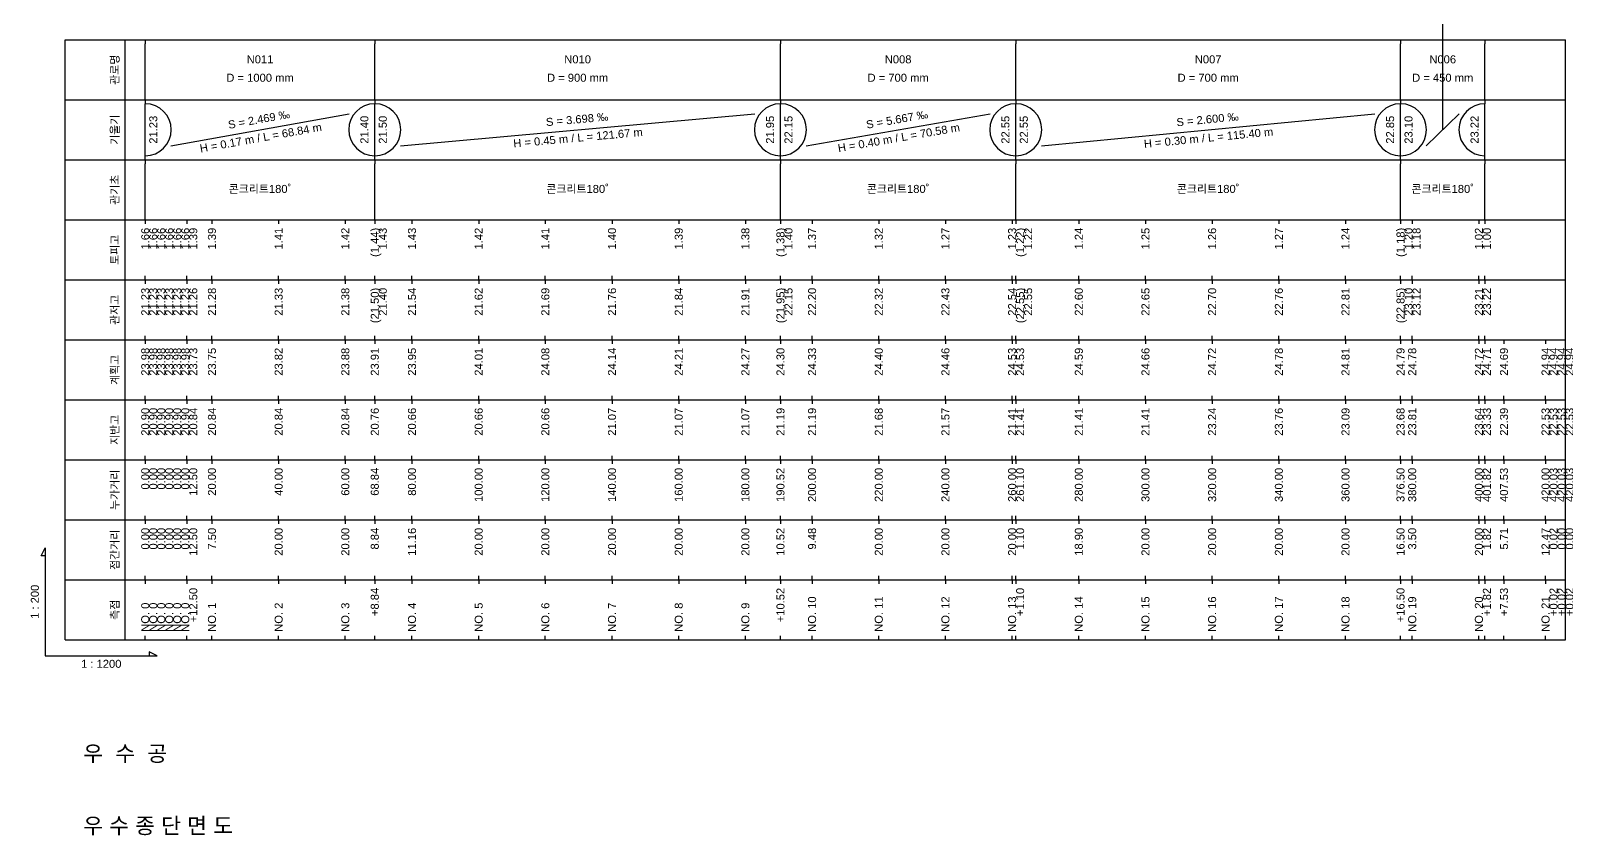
# Model space of a CAD drawing. Header units: millimetres. Extents: x 2114 to 3655, y 1444 to 2745.
# Drawn here: x 3079.4 to 3463.3, y 1447.4 to 1648.5 of the extents above; entities that cross this region are included whole.
import ezdxf
from ezdxf.enums import TextEntityAlignment as Align

# ---------------------------------------------------------------- set-up
doc = ezdxf.new("R2010")
doc.units = ezdxf.units.MM
for name, color, linetype in [('KZ_종단_테이블문자', 7, 'Continuous'), ('KZ_종단_테이블선', 7, 'Continuous'), ('박스', 7, 'Continuous'), ('종단 관기초정보', 10, 'Continuous')]:
    doc.layers.add(name, color=color, linetype=linetype)
doc.styles.get("Standard").update_dxf_attribs({"font": 'arial.ttf'})

msp = doc.modelspace()

# ---------------------------------------------------------------- linework, layer by layer
at = {"color": 7}
msp.add_line((3432.37, 1623.72), (3432.37, 1663.72), dxfattribs=at)
at = {"layer": 'KZ_종단_테이블문자'}
for p, q in [((3108.07, 1646.22), (3108.07, 1645.22)), ((3108.07, 1632.22), (3108.07, 1645.22)), ((3165.44, 1646.22), (3165.44, 1645.22)), ((3165.44, 1646.22), (3165.44, 1645.22)), ((3165.44, 1632.22), (3165.44, 1645.22)), ((3165.44, 1632.22), (3165.44, 1645.22)), ((3266.84, 1646.22), (3266.84, 1645.22)), ((3266.84, 1646.22), (3266.84, 1645.22)), ((3266.84, 1632.22), (3266.84, 1645.22)), ((3266.84, 1632.22), (3266.84, 1645.22)), ((3325.66, 1646.22), (3325.66, 1645.22)), ((3325.66, 1646.22), (3325.66, 1645.22)), ((3325.66, 1632.22), (3325.66, 1645.22)), ((3325.66, 1632.22), (3325.66, 1645.22)), ((3421.82, 1646.22), (3421.82, 1645.22)), ((3421.82, 1646.22), (3421.82, 1645.22)), ((3421.82, 1632.22), (3421.82, 1645.22)), ((3421.82, 1632.22), (3421.82, 1645.22)), ((3442.92, 1646.22), (3442.92, 1645.22)), ((3442.92, 1632.22), (3442.92, 1645.22)), ((3108.07, 1631.22), (3108.07, 1632.22)), ((3108.07, 1631.22), (3108.07, 1630.22)), ((3165.44, 1631.22), (3165.44, 1632.22)), ((3165.44, 1631.22), (3165.44, 1632.22)), ((3165.44, 1631.22), (3165.44, 1630.22)), ((3165.44, 1631.22), (3165.44, 1630.22)), ((3266.84, 1631.22), (3266.84, 1632.22)), ((3266.84, 1631.22), (3266.84, 1632.22)), ((3266.84, 1631.22), (3266.84, 1630.22)), ((3266.84, 1631.22), (3266.84, 1630.22)), ((3325.66, 1631.22), (3325.66, 1632.22)), ((3325.66, 1631.22), (3325.66, 1632.22)), ((3325.66, 1631.22), (3325.66, 1630.22)), ((3325.66, 1631.22), (3325.66, 1630.22)), ((3421.82, 1631.22), (3421.82, 1632.22)), ((3421.82, 1631.22), (3421.82, 1632.22)), ((3421.82, 1631.22), (3421.82, 1630.22)), ((3421.82, 1631.22), (3421.82, 1630.22)), ((3442.92, 1631.22), (3442.92, 1632.22)), ((3442.92, 1631.22), (3442.92, 1630.22)), ((3108.07, 1617.22), (3108.07, 1630.22)), ((3114.49, 1619.72), (3159.02, 1627.72)), ((3165.44, 1617.22), (3165.44, 1630.22)), ((3165.44, 1617.22), (3165.44, 1630.22)), ((3171.86, 1619.72), (3260.42, 1627.72)), ((3266.84, 1617.22), (3266.84, 1630.22)), ((3266.84, 1617.22), (3266.84, 1630.22)), ((3273.26, 1619.72), (3319.24, 1627.72)), ((3325.66, 1617.22), (3325.66, 1630.22)), ((3325.66, 1617.22), (3325.66, 1630.22)), ((3332.07, 1619.72), (3415.41, 1627.72)), ((3421.82, 1617.22), (3421.82, 1630.22)), ((3421.82, 1617.22), (3421.82, 1630.22)), ((3428.24, 1619.72), (3436.51, 1627.72)), ((3442.92, 1617.22), (3442.92, 1630.22)), ((3108.07, 1616.22), (3108.07, 1617.22)), ((3108.07, 1616.22), (3108.07, 1615.22)), ((3165.44, 1616.22), (3165.44, 1617.22)), ((3165.44, 1616.22), (3165.44, 1617.22)), ((3165.44, 1616.22), (3165.44, 1615.22)), ((3165.44, 1616.22), (3165.44, 1615.22)), ((3266.84, 1616.22), (3266.84, 1617.22)), ((3266.84, 1616.22), (3266.84, 1617.22)), ((3266.84, 1616.22), (3266.84, 1615.22)), ((3266.84, 1616.22), (3266.84, 1615.22)), ((3325.66, 1616.22), (3325.66, 1617.22)), ((3325.66, 1616.22), (3325.66, 1617.22)), ((3325.66, 1616.22), (3325.66, 1615.22)), ((3325.66, 1616.22), (3325.66, 1615.22)), ((3421.82, 1616.22), (3421.82, 1617.22)), ((3421.82, 1616.22), (3421.82, 1617.22)), ((3421.82, 1616.22), (3421.82, 1615.22)), ((3421.82, 1616.22), (3421.82, 1615.22)), ((3442.92, 1616.22), (3442.92, 1617.22)), ((3442.92, 1616.22), (3442.92, 1615.22)), ((3108.07, 1602.22), (3108.07, 1615.22)), ((3165.44, 1602.22), (3165.44, 1615.22)), ((3165.44, 1602.22), (3165.44, 1615.22)), ((3266.84, 1602.22), (3266.84, 1615.22)), ((3266.84, 1602.22), (3266.84, 1615.22)), ((3325.66, 1602.22), (3325.66, 1615.22)), ((3325.66, 1602.22), (3325.66, 1615.22)), ((3421.82, 1602.22), (3421.82, 1615.22)), ((3421.82, 1602.22), (3421.82, 1615.22)), ((3442.92, 1602.22), (3442.92, 1615.22)), ((3108.07, 1601.22), (3108.07, 1602.22)), ((3165.44, 1601.22), (3165.44, 1602.22)), ((3165.44, 1601.22), (3165.44, 1602.22)), ((3266.84, 1601.22), (3266.84, 1602.22)), ((3266.84, 1601.22), (3266.84, 1602.22)), ((3325.66, 1601.22), (3325.66, 1602.22)), ((3325.66, 1601.22), (3325.66, 1602.22)), ((3421.82, 1601.22), (3421.82, 1602.22)), ((3421.82, 1601.22), (3421.82, 1602.22)), ((3442.92, 1601.22), (3442.92, 1602.22))]:
    msp.add_line(p, q, dxfattribs=at)
for centre, start, end in [((3108.07, 1623.72), 270, 90), ((3165.44, 1623.72), 90, 270), ((3165.44, 1623.72), 270, 90), ((3266.84, 1623.72), 90, 270), ((3266.84, 1623.72), 270, 90), ((3325.66, 1623.72), 90, 270), ((3325.66, 1623.72), 270, 90), ((3421.82, 1623.72), 90, 270), ((3421.82, 1623.72), 270, 90), ((3442.92, 1623.72), 90, 270)]:
    msp.add_arc(centre, 6.5, start, end, dxfattribs=at)
at = {"layer": 'KZ_종단_테이블선'}
for p, q in [((3088.07, 1631.22), (3088.07, 1646.22)), ((3088.07, 1646.22), (3463.1, 1646.22)), ((3103.07, 1631.22), (3103.07, 1646.22)), ((3463.1, 1631.22), (3463.1, 1646.22)), ((3088.07, 1616.22), (3088.07, 1631.22)), ((3088.07, 1631.22), (3463.1, 1631.22)), ((3103.07, 1616.22), (3103.07, 1631.22)), ((3463.1, 1616.22), (3463.1, 1631.22)), ((3088.07, 1601.22), (3088.07, 1616.22)), ((3088.07, 1616.22), (3463.1, 1616.22)), ((3103.07, 1601.22), (3103.07, 1616.22)), ((3463.1, 1601.22), (3463.1, 1616.22)), ((3088.07, 1586.22), (3088.07, 1601.22)), ((3088.07, 1601.22), (3463.1, 1601.22)), ((3103.07, 1586.22), (3103.07, 1601.22)), ((3108.07, 1601.22), (3108.07, 1600.22)), ((3108.07, 1601.22), (3108.07, 1600.22)), ((3108.07, 1601.22), (3108.07, 1600.22)), ((3108.07, 1601.22), (3108.07, 1600.22)), ((3108.07, 1601.22), (3108.07, 1600.22)), ((3108.07, 1601.22), (3108.07, 1600.22)), ((3118.49, 1601.22), (3118.49, 1600.22)), ((3124.74, 1601.22), (3124.74, 1600.22)), ((3141.41, 1601.22), (3141.41, 1600.22)), ((3158.07, 1601.22), (3158.07, 1600.22)), ((3165.44, 1601.22), (3165.44, 1600.22)), ((3174.74, 1601.22), (3174.74, 1600.22)), ((3191.41, 1601.22), (3191.41, 1600.22)), ((3208.07, 1601.22), (3208.07, 1600.22)), ((3224.74, 1601.22), (3224.74, 1600.22)), ((3241.41, 1601.22), (3241.41, 1600.22)), ((3258.07, 1601.22), (3258.07, 1600.22)), ((3266.84, 1601.22), (3266.84, 1600.22)), ((3274.74, 1601.22), (3274.74, 1600.22)), ((3291.41, 1601.22), (3291.41, 1600.22)), ((3308.07, 1601.22), (3308.07, 1600.22)), ((3324.74, 1601.22), (3324.74, 1600.22)), ((3325.65, 1601.22), (3325.65, 1600.22)), ((3341.41, 1601.22), (3341.41, 1600.22)), ((3358.07, 1601.22), (3358.07, 1600.22)), ((3374.74, 1601.22), (3374.74, 1600.22)), ((3391.41, 1601.22), (3391.41, 1600.22)), ((3408.07, 1601.22), (3408.07, 1600.22)), ((3421.82, 1601.22), (3421.82, 1600.22)), ((3424.74, 1601.22), (3424.74, 1600.22)), ((3441.41, 1601.22), (3441.41, 1600.22)), ((3442.92, 1601.22), (3442.92, 1600.22)), ((3463.1, 1586.22), (3463.1, 1601.22)), ((3088.07, 1571.22), (3088.07, 1586.22)), ((3088.07, 1586.22), (3463.1, 1586.22)), ((3103.07, 1571.22), (3103.07, 1586.22)), ((3108.07, 1586.22), (3108.07, 1587.22)), ((3108.07, 1586.22), (3108.07, 1587.22)), ((3108.07, 1586.22), (3108.07, 1587.22)), ((3108.07, 1586.22), (3108.07, 1587.22)), ((3108.07, 1586.22), (3108.07, 1587.22)), ((3108.07, 1586.22), (3108.07, 1587.22)), ((3108.07, 1586.22), (3108.07, 1585.22)), ((3108.07, 1586.22), (3108.07, 1585.22)), ((3108.07, 1586.22), (3108.07, 1585.22)), ((3108.07, 1586.22), (3108.07, 1585.22)), ((3108.07, 1586.22), (3108.07, 1585.22)), ((3108.07, 1586.22), (3108.07, 1585.22)), ((3118.49, 1586.22), (3118.49, 1587.22)), ((3118.49, 1586.22), (3118.49, 1585.22)), ((3124.74, 1586.22), (3124.74, 1587.22)), ((3124.74, 1586.22), (3124.74, 1585.22)), ((3141.41, 1586.22), (3141.41, 1587.22)), ((3141.41, 1586.22), (3141.41, 1585.22)), ((3158.07, 1586.22), (3158.07, 1587.22)), ((3158.07, 1586.22), (3158.07, 1585.22)), ((3165.44, 1586.22), (3165.44, 1587.22)), ((3165.44, 1586.22), (3165.44, 1585.22)), ((3174.74, 1586.22), (3174.74, 1587.22)), ((3174.74, 1586.22), (3174.74, 1585.22)), ((3191.41, 1586.22), (3191.41, 1587.22)), ((3191.41, 1586.22), (3191.41, 1585.22)), ((3208.07, 1586.22), (3208.07, 1587.22)), ((3208.07, 1586.22), (3208.07, 1585.22)), ((3224.74, 1586.22), (3224.74, 1587.22)), ((3224.74, 1586.22), (3224.74, 1585.22)), ((3241.41, 1586.22), (3241.41, 1587.22)), ((3241.41, 1586.22), (3241.41, 1585.22)), ((3258.07, 1586.22), (3258.07, 1587.22)), ((3258.07, 1586.22), (3258.07, 1585.22)), ((3266.84, 1586.22), (3266.84, 1587.22)), ((3266.84, 1586.22), (3266.84, 1585.22)), ((3274.74, 1586.22), (3274.74, 1587.22)), ((3274.74, 1586.22), (3274.74, 1585.22)), ((3291.41, 1586.22), (3291.41, 1587.22)), ((3291.41, 1586.22), (3291.41, 1585.22)), ((3308.07, 1586.22), (3308.07, 1587.22)), ((3308.07, 1586.22), (3308.07, 1585.22)), ((3324.74, 1586.22), (3324.74, 1587.22)), ((3324.74, 1586.22), (3324.74, 1585.22)), ((3325.65, 1586.22), (3325.65, 1587.22)), ((3325.65, 1586.22), (3325.65, 1585.22)), ((3341.41, 1586.22), (3341.41, 1587.22)), ((3341.41, 1586.22), (3341.41, 1585.22)), ((3358.07, 1586.22), (3358.07, 1587.22)), ((3358.07, 1586.22), (3358.07, 1585.22)), ((3374.74, 1586.22), (3374.74, 1587.22)), ((3374.74, 1586.22), (3374.74, 1585.22)), ((3391.41, 1586.22), (3391.41, 1587.22)), ((3391.41, 1586.22), (3391.41, 1585.22)), ((3408.07, 1586.22), (3408.07, 1587.22)), ((3408.07, 1586.22), (3408.07, 1585.22)), ((3421.82, 1586.22), (3421.82, 1587.22)), ((3421.82, 1586.22), (3421.82, 1585.22)), ((3424.74, 1586.22), (3424.74, 1587.22)), ((3424.74, 1586.22), (3424.74, 1585.22)), ((3441.41, 1586.22), (3441.41, 1587.22)), ((3441.41, 1586.22), (3441.41, 1585.22)), ((3442.92, 1586.22), (3442.92, 1587.22)), ((3442.92, 1586.22), (3442.92, 1585.22)), ((3463.1, 1571.22), (3463.1, 1586.22)), ((3088.07, 1556.22), (3088.07, 1571.22)), ((3088.07, 1571.22), (3463.1, 1571.22)), ((3103.07, 1556.22), (3103.07, 1571.22)), ((3108.07, 1571.22), (3108.07, 1572.22)), ((3108.07, 1571.22), (3108.07, 1572.22)), ((3108.07, 1571.22), (3108.07, 1572.22)), ((3108.07, 1571.22), (3108.07, 1572.22)), ((3108.07, 1571.22), (3108.07, 1572.22)), ((3108.07, 1571.22), (3108.07, 1572.22)), ((3108.07, 1571.22), (3108.07, 1570.22)), ((3108.07, 1571.22), (3108.07, 1570.22)), ((3108.07, 1571.22), (3108.07, 1570.22)), ((3108.07, 1571.22), (3108.07, 1570.22)), ((3108.07, 1571.22), (3108.07, 1570.22)), ((3108.07, 1571.22), (3108.07, 1570.22)), ((3118.49, 1571.22), (3118.49, 1572.22)), ((3118.49, 1571.22), (3118.49, 1570.22)), ((3124.74, 1571.22), (3124.74, 1572.22)), ((3124.74, 1571.22), (3124.74, 1570.22)), ((3141.41, 1571.22), (3141.41, 1572.22)), ((3141.41, 1571.22), (3141.41, 1570.22)), ((3158.07, 1571.22), (3158.07, 1572.22)), ((3158.07, 1571.22), (3158.07, 1570.22)), ((3165.44, 1571.22), (3165.44, 1572.22)), ((3165.44, 1571.22), (3165.44, 1570.22)), ((3174.74, 1571.22), (3174.74, 1572.22)), ((3174.74, 1571.22), (3174.74, 1570.22)), ((3191.41, 1571.22), (3191.41, 1572.22)), ((3191.41, 1571.22), (3191.41, 1570.22)), ((3208.07, 1571.22), (3208.07, 1572.22)), ((3208.07, 1571.22), (3208.07, 1570.22)), ((3224.74, 1571.22), (3224.74, 1572.22)), ((3224.74, 1571.22), (3224.74, 1570.22)), ((3241.41, 1571.22), (3241.41, 1572.22)), ((3241.41, 1571.22), (3241.41, 1570.22)), ((3258.07, 1571.22), (3258.07, 1572.22)), ((3258.07, 1571.22), (3258.07, 1570.22)), ((3266.84, 1571.22), (3266.84, 1572.22)), ((3266.84, 1571.22), (3266.84, 1570.22)), ((3274.74, 1571.22), (3274.74, 1572.22)), ((3274.74, 1571.22), (3274.74, 1570.22)), ((3291.41, 1571.22), (3291.41, 1572.22)), ((3291.41, 1571.22), (3291.41, 1570.22)), ((3308.07, 1571.22), (3308.07, 1572.22)), ((3308.07, 1571.22), (3308.07, 1570.22)), ((3324.74, 1571.22), (3324.74, 1572.22)), ((3324.74, 1571.22), (3324.74, 1570.22)), ((3325.65, 1571.22), (3325.65, 1572.22)), ((3325.66, 1571.22), (3325.66, 1570.22)), ((3341.41, 1571.22), (3341.41, 1572.22)), ((3341.41, 1571.22), (3341.41, 1570.22)), ((3358.07, 1571.22), (3358.07, 1572.22)), ((3358.07, 1571.22), (3358.07, 1570.22)), ((3374.74, 1571.22), (3374.74, 1572.22)), ((3374.74, 1571.22), (3374.74, 1570.22)), ((3391.41, 1571.22), (3391.41, 1572.22)), ((3391.41, 1571.22), (3391.41, 1570.22)), ((3408.07, 1571.22), (3408.07, 1572.22)), ((3408.07, 1571.22), (3408.07, 1570.22)), ((3421.82, 1571.22), (3421.82, 1572.22)), ((3421.82, 1571.22), (3421.82, 1570.22)), ((3424.74, 1571.22), (3424.74, 1572.22)), ((3424.74, 1571.22), (3424.74, 1570.22)), ((3441.41, 1571.22), (3441.41, 1572.22)), ((3441.41, 1571.22), (3441.41, 1570.22)), ((3442.92, 1571.22), (3442.92, 1572.22)), ((3442.92, 1571.22), (3442.92, 1570.22)), ((3447.68, 1571.22), (3447.68, 1570.22)), ((3458.07, 1571.22), (3458.07, 1570.22)), ((3458.1, 1571.22), (3458.1, 1570.22)), ((3458.1, 1571.22), (3458.1, 1570.22)), ((3458.1, 1571.22), (3458.1, 1570.22)), ((3458.1, 1571.22), (3458.1, 1570.22)), ((3458.1, 1571.22), (3458.1, 1570.22)), ((3458.1, 1571.22), (3458.1, 1570.22)), ((3463.1, 1556.22), (3463.1, 1571.22)), ((3088.07, 1541.22), (3088.07, 1556.22)), ((3088.07, 1556.22), (3463.1, 1556.22)), ((3103.07, 1541.22), (3103.07, 1556.22)), ((3108.07, 1556.22), (3108.07, 1557.22)), ((3108.07, 1556.22), (3108.07, 1557.22)), ((3108.07, 1556.22), (3108.07, 1557.22)), ((3108.07, 1556.22), (3108.07, 1557.22)), ((3108.07, 1556.22), (3108.07, 1557.22)), ((3108.07, 1556.22), (3108.07, 1557.22)), ((3108.07, 1556.22), (3108.07, 1555.22)), ((3108.07, 1556.22), (3108.07, 1555.22)), ((3108.07, 1556.22), (3108.07, 1555.22)), ((3108.07, 1556.22), (3108.07, 1555.22)), ((3108.07, 1556.22), (3108.07, 1555.22)), ((3108.07, 1556.22), (3108.07, 1555.22)), ((3118.49, 1556.22), (3118.49, 1557.22)), ((3118.49, 1556.22), (3118.49, 1555.22)), ((3124.74, 1556.22), (3124.74, 1557.22)), ((3124.74, 1556.22), (3124.74, 1555.22)), ((3141.41, 1556.22), (3141.41, 1557.22)), ((3141.41, 1556.22), (3141.41, 1555.22)), ((3158.07, 1556.22), (3158.07, 1557.22)), ((3158.07, 1556.22), (3158.07, 1555.22)), ((3165.44, 1556.22), (3165.44, 1557.22)), ((3165.44, 1556.22), (3165.44, 1555.22)), ((3174.74, 1556.22), (3174.74, 1557.22)), ((3174.74, 1556.22), (3174.74, 1555.22)), ((3191.41, 1556.22), (3191.41, 1557.22)), ((3191.41, 1556.22), (3191.41, 1555.22)), ((3208.07, 1556.22), (3208.07, 1557.22)), ((3208.07, 1556.22), (3208.07, 1555.22)), ((3224.74, 1556.22), (3224.74, 1557.22)), ((3224.74, 1556.22), (3224.74, 1555.22)), ((3241.41, 1556.22), (3241.41, 1557.22)), ((3241.41, 1556.22), (3241.41, 1555.22)), ((3258.07, 1556.22), (3258.07, 1557.22)), ((3258.07, 1556.22), (3258.07, 1555.22)), ((3266.84, 1556.22), (3266.84, 1557.22)), ((3266.84, 1556.22), (3266.84, 1555.22)), ((3274.74, 1556.22), (3274.74, 1557.22)), ((3274.74, 1556.22), (3274.74, 1555.22)), ((3291.41, 1556.22), (3291.41, 1557.22)), ((3291.41, 1556.22), (3291.41, 1555.22)), ((3308.07, 1556.22), (3308.07, 1557.22)), ((3308.07, 1556.22), (3308.07, 1555.22)), ((3324.74, 1556.22), (3324.74, 1557.22)), ((3324.74, 1556.22), (3324.74, 1555.22)), ((3325.66, 1556.22), (3325.66, 1557.22)), ((3325.66, 1556.22), (3325.66, 1555.22)), ((3341.41, 1556.22), (3341.41, 1557.22)), ((3341.41, 1556.22), (3341.41, 1555.22)), ((3358.07, 1556.22), (3358.07, 1557.22)), ((3358.07, 1556.22), (3358.07, 1555.22)), ((3374.74, 1556.22), (3374.74, 1557.22)), ((3374.74, 1556.22), (3374.74, 1555.22)), ((3391.41, 1556.22), (3391.41, 1557.22)), ((3391.41, 1556.22), (3391.41, 1555.22)), ((3408.07, 1556.22), (3408.07, 1557.22)), ((3408.07, 1556.22), (3408.07, 1555.22)), ((3421.82, 1556.22), (3421.82, 1557.22)), ((3421.82, 1556.22), (3421.82, 1555.22)), ((3424.74, 1556.22), (3424.74, 1557.22)), ((3424.74, 1556.22), (3424.74, 1555.22)), ((3441.41, 1556.22), (3441.41, 1557.22)), ((3441.41, 1556.22), (3441.41, 1555.22)), ((3442.92, 1556.22), (3442.92, 1557.22)), ((3442.92, 1556.22), (3442.92, 1555.22)), ((3447.68, 1556.22), (3447.68, 1557.22)), ((3447.68, 1556.22), (3447.68, 1555.22)), ((3458.07, 1556.22), (3458.07, 1557.22)), ((3458.07, 1556.22), (3458.07, 1555.22)), ((3458.1, 1556.22), (3458.1, 1557.22)), ((3458.1, 1556.22), (3458.1, 1557.22)), ((3458.1, 1556.22), (3458.1, 1557.22)), ((3458.1, 1556.22), (3458.1, 1557.22)), ((3458.1, 1556.22), (3458.1, 1557.22)), ((3458.1, 1556.22), (3458.1, 1557.22)), ((3458.1, 1556.22), (3458.1, 1555.22)), ((3458.1, 1556.22), (3458.1, 1555.22)), ((3458.1, 1556.22), (3458.1, 1555.22)), ((3458.1, 1556.22), (3458.1, 1555.22)), ((3458.1, 1556.22), (3458.1, 1555.22)), ((3458.1, 1556.22), (3458.1, 1555.22)), ((3463.1, 1541.22), (3463.1, 1556.22)), ((3088.07, 1526.22), (3088.07, 1541.22)), ((3088.07, 1541.22), (3463.1, 1541.22)), ((3103.07, 1526.22), (3103.07, 1541.22)), ((3108.07, 1541.22), (3108.07, 1542.22)), ((3108.07, 1541.22), (3108.07, 1542.22)), ((3108.07, 1541.22), (3108.07, 1542.22)), ((3108.07, 1541.22), (3108.07, 1542.22)), ((3108.07, 1541.22), (3108.07, 1542.22)), ((3108.07, 1541.22), (3108.07, 1542.22)), ((3108.07, 1541.22), (3108.07, 1540.22)), ((3108.07, 1541.22), (3108.07, 1540.22)), ((3108.07, 1541.22), (3108.07, 1540.22)), ((3108.07, 1541.22), (3108.07, 1540.22)), ((3108.07, 1541.22), (3108.07, 1540.22)), ((3108.07, 1541.22), (3108.07, 1540.22)), ((3118.49, 1541.22), (3118.49, 1542.22)), ((3118.49, 1541.22), (3118.49, 1540.22)), ((3124.74, 1541.22), (3124.74, 1542.22)), ((3124.74, 1541.22), (3124.74, 1540.22)), ((3141.41, 1541.22), (3141.41, 1542.22)), ((3141.41, 1541.22), (3141.41, 1540.22)), ((3158.07, 1541.22), (3158.07, 1542.22)), ((3158.07, 1541.22), (3158.07, 1540.22)), ((3165.44, 1541.22), (3165.44, 1542.22)), ((3165.44, 1541.22), (3165.44, 1540.22)), ((3174.74, 1541.22), (3174.74, 1542.22)), ((3174.74, 1541.22), (3174.74, 1540.22)), ((3191.41, 1541.22), (3191.41, 1542.22)), ((3191.41, 1541.22), (3191.41, 1540.22)), ((3208.07, 1541.22), (3208.07, 1542.22)), ((3208.07, 1541.22), (3208.07, 1540.22)), ((3224.74, 1541.22), (3224.74, 1542.22)), ((3224.74, 1541.22), (3224.74, 1540.22)), ((3241.41, 1541.22), (3241.41, 1542.22)), ((3241.41, 1541.22), (3241.41, 1540.22)), ((3258.07, 1541.22), (3258.07, 1542.22)), ((3258.07, 1541.22), (3258.07, 1540.22)), ((3266.84, 1541.22), (3266.84, 1542.22)), ((3266.84, 1541.22), (3266.84, 1540.22)), ((3274.74, 1541.22), (3274.74, 1542.22)), ((3274.74, 1541.22), (3274.74, 1540.22)), ((3291.41, 1541.22), (3291.41, 1542.22)), ((3291.41, 1541.22), (3291.41, 1540.22)), ((3308.07, 1541.22), (3308.07, 1542.22)), ((3308.07, 1541.22), (3308.07, 1540.22)), ((3324.74, 1541.22), (3324.74, 1542.22)), ((3324.74, 1541.22), (3324.74, 1540.22)), ((3325.66, 1541.22), (3325.66, 1542.22)), ((3325.66, 1541.22), (3325.66, 1540.22)), ((3341.41, 1541.22), (3341.41, 1542.22)), ((3341.41, 1541.22), (3341.41, 1540.22)), ((3358.07, 1541.22), (3358.07, 1542.22)), ((3358.07, 1541.22), (3358.07, 1540.22)), ((3374.74, 1541.22), (3374.74, 1542.22)), ((3374.74, 1541.22), (3374.74, 1540.22)), ((3391.41, 1541.22), (3391.41, 1542.22)), ((3391.41, 1541.22), (3391.41, 1540.22)), ((3408.07, 1541.22), (3408.07, 1542.22)), ((3408.07, 1541.22), (3408.07, 1540.22)), ((3421.82, 1541.22), (3421.82, 1542.22)), ((3421.82, 1541.22), (3421.82, 1540.22)), ((3424.74, 1541.22), (3424.74, 1542.22)), ((3424.74, 1541.22), (3424.74, 1540.22)), ((3441.41, 1541.22), (3441.41, 1542.22)), ((3441.41, 1541.22), (3441.41, 1540.22)), ((3442.92, 1541.22), (3442.92, 1542.22)), ((3442.92, 1541.22), (3442.92, 1540.22)), ((3447.68, 1541.22), (3447.68, 1542.22)), ((3447.68, 1541.22), (3447.68, 1540.22)), ((3458.07, 1541.22), (3458.07, 1542.22)), ((3458.07, 1541.22), (3458.07, 1540.22)), ((3458.1, 1541.22), (3458.1, 1542.22)), ((3458.1, 1541.22), (3458.1, 1542.22)), ((3458.1, 1541.22), (3458.1, 1542.22)), ((3458.1, 1541.22), (3458.1, 1542.22)), ((3458.1, 1541.22), (3458.1, 1542.22)), ((3458.1, 1541.22), (3458.1, 1542.22)), ((3458.1, 1541.22), (3458.1, 1540.22)), ((3458.1, 1541.22), (3458.1, 1540.22)), ((3458.1, 1541.22), (3458.1, 1540.22)), ((3458.1, 1541.22), (3458.1, 1540.22)), ((3458.1, 1541.22), (3458.1, 1540.22)), ((3458.1, 1541.22), (3458.1, 1540.22)), ((3463.1, 1526.22), (3463.1, 1541.22)), ((3088.07, 1511.22), (3088.07, 1526.22)), ((3088.07, 1526.22), (3463.1, 1526.22)), ((3103.07, 1511.22), (3103.07, 1526.22)), ((3108.07, 1526.22), (3108.07, 1527.22)), ((3108.07, 1526.22), (3108.07, 1527.22)), ((3108.07, 1526.22), (3108.07, 1527.22)), ((3108.07, 1526.22), (3108.07, 1527.22)), ((3108.07, 1526.22), (3108.07, 1527.22)), ((3108.07, 1526.22), (3108.07, 1527.22)), ((3108.07, 1526.22), (3108.07, 1525.22)), ((3108.07, 1526.22), (3108.07, 1525.22)), ((3108.07, 1526.22), (3108.07, 1525.22)), ((3108.07, 1526.22), (3108.07, 1525.22)), ((3108.07, 1526.22), (3108.07, 1525.22)), ((3108.07, 1526.22), (3108.07, 1525.22)), ((3118.49, 1526.22), (3118.49, 1527.22)), ((3118.49, 1526.22), (3118.49, 1525.22)), ((3124.74, 1526.22), (3124.74, 1527.22)), ((3124.74, 1526.22), (3124.74, 1525.22)), ((3141.41, 1526.22), (3141.41, 1527.22)), ((3141.41, 1526.22), (3141.41, 1525.22)), ((3158.07, 1526.22), (3158.07, 1527.22)), ((3158.07, 1526.22), (3158.07, 1525.22)), ((3165.44, 1526.22), (3165.44, 1527.22)), ((3165.44, 1526.22), (3165.44, 1525.22)), ((3174.74, 1526.22), (3174.74, 1527.22)), ((3174.74, 1526.22), (3174.74, 1525.22)), ((3191.41, 1526.22), (3191.41, 1527.22)), ((3191.41, 1526.22), (3191.41, 1525.22)), ((3208.07, 1526.22), (3208.07, 1527.22)), ((3208.07, 1526.22), (3208.07, 1525.22)), ((3224.74, 1526.22), (3224.74, 1527.22)), ((3224.74, 1526.22), (3224.74, 1525.22)), ((3241.41, 1526.22), (3241.41, 1527.22)), ((3241.41, 1526.22), (3241.41, 1525.22)), ((3258.07, 1526.22), (3258.07, 1527.22)), ((3258.07, 1526.22), (3258.07, 1525.22)), ((3266.84, 1526.22), (3266.84, 1527.22)), ((3266.84, 1526.22), (3266.84, 1525.22)), ((3274.74, 1526.22), (3274.74, 1527.22)), ((3274.74, 1526.22), (3274.74, 1525.22)), ((3291.41, 1526.22), (3291.41, 1527.22)), ((3291.41, 1526.22), (3291.41, 1525.22)), ((3308.07, 1526.22), (3308.07, 1527.22)), ((3308.07, 1526.22), (3308.07, 1525.22)), ((3324.74, 1526.22), (3324.74, 1527.22)), ((3324.74, 1526.22), (3324.74, 1525.22)), ((3325.66, 1526.22), (3325.66, 1527.22)), ((3325.66, 1526.22), (3325.66, 1525.22)), ((3341.41, 1526.22), (3341.41, 1527.22)), ((3341.41, 1526.22), (3341.41, 1525.22)), ((3358.07, 1526.22), (3358.07, 1527.22)), ((3358.07, 1526.22), (3358.07, 1525.22)), ((3374.74, 1526.22), (3374.74, 1527.22)), ((3374.74, 1526.22), (3374.74, 1525.22)), ((3391.41, 1526.22), (3391.41, 1527.22)), ((3391.41, 1526.22), (3391.41, 1525.22)), ((3408.07, 1526.22), (3408.07, 1527.22)), ((3408.07, 1526.22), (3408.07, 1525.22)), ((3421.82, 1526.22), (3421.82, 1527.22)), ((3421.82, 1526.22), (3421.82, 1525.22)), ((3424.74, 1526.22), (3424.74, 1527.22)), ((3424.74, 1526.22), (3424.74, 1525.22)), ((3441.41, 1526.22), (3441.41, 1527.22)), ((3441.41, 1526.22), (3441.41, 1525.22)), ((3442.92, 1526.22), (3442.92, 1527.22)), ((3442.92, 1526.22), (3442.92, 1525.22)), ((3447.68, 1526.22), (3447.68, 1527.22)), ((3447.68, 1526.22), (3447.68, 1525.22)), ((3458.07, 1526.22), (3458.07, 1527.22)), ((3458.07, 1526.22), (3458.07, 1525.22)), ((3458.1, 1526.22), (3458.1, 1527.22)), ((3458.1, 1526.22), (3458.1, 1527.22)), ((3458.1, 1526.22), (3458.1, 1527.22)), ((3458.1, 1526.22), (3458.1, 1527.22)), ((3458.1, 1526.22), (3458.1, 1527.22)), ((3458.1, 1526.22), (3458.1, 1527.22)), ((3458.1, 1526.22), (3458.1, 1525.22)), ((3458.1, 1526.22), (3458.1, 1525.22)), ((3458.1, 1526.22), (3458.1, 1525.22)), ((3458.1, 1526.22), (3458.1, 1525.22)), ((3458.1, 1526.22), (3458.1, 1525.22)), ((3458.1, 1526.22), (3458.1, 1525.22)), ((3463.1, 1511.22), (3463.1, 1526.22)), ((3088.07, 1496.22), (3088.07, 1511.22)), ((3088.07, 1511.22), (3463.1, 1511.22)), ((3103.07, 1496.22), (3103.07, 1511.22)), ((3108.07, 1511.22), (3108.07, 1512.22)), ((3108.07, 1511.22), (3108.07, 1512.22)), ((3108.07, 1511.22), (3108.07, 1512.22)), ((3108.07, 1511.22), (3108.07, 1512.22)), ((3108.07, 1511.22), (3108.07, 1512.22)), ((3108.07, 1511.22), (3108.07, 1512.22)), ((3108.07, 1511.22), (3108.07, 1510.22)), ((3108.07, 1511.22), (3108.07, 1510.22)), ((3108.07, 1511.22), (3108.07, 1510.22)), ((3108.07, 1511.22), (3108.07, 1510.22)), ((3108.07, 1511.22), (3108.07, 1510.22)), ((3108.07, 1511.22), (3108.07, 1510.22)), ((3118.49, 1511.22), (3118.49, 1512.22)), ((3118.49, 1511.22), (3118.49, 1510.22)), ((3124.74, 1511.22), (3124.74, 1512.22)), ((3124.74, 1511.22), (3124.74, 1510.22)), ((3141.41, 1511.22), (3141.41, 1512.22)), ((3141.41, 1511.22), (3141.41, 1510.22)), ((3158.07, 1511.22), (3158.07, 1512.22)), ((3158.07, 1511.22), (3158.07, 1510.22)), ((3165.44, 1511.22), (3165.44, 1512.22)), ((3165.44, 1511.22), (3165.44, 1510.22)), ((3174.74, 1511.22), (3174.74, 1512.22)), ((3174.74, 1511.22), (3174.74, 1510.22)), ((3191.41, 1511.22), (3191.41, 1512.22)), ((3191.41, 1511.22), (3191.41, 1510.22)), ((3208.07, 1511.22), (3208.07, 1512.22)), ((3208.07, 1511.22), (3208.07, 1510.22)), ((3224.74, 1511.22), (3224.74, 1512.22)), ((3224.74, 1511.22), (3224.74, 1510.22)), ((3241.41, 1511.22), (3241.41, 1512.22)), ((3241.41, 1511.22), (3241.41, 1510.22)), ((3258.07, 1511.22), (3258.07, 1512.22)), ((3258.07, 1511.22), (3258.07, 1510.22)), ((3266.84, 1511.22), (3266.84, 1512.22)), ((3266.84, 1511.22), (3266.84, 1510.22)), ((3274.74, 1511.22), (3274.74, 1512.22)), ((3274.74, 1511.22), (3274.74, 1510.22)), ((3291.41, 1511.22), (3291.41, 1512.22)), ((3291.41, 1511.22), (3291.41, 1510.22)), ((3308.07, 1511.22), (3308.07, 1512.22)), ((3308.07, 1511.22), (3308.07, 1510.22)), ((3324.74, 1511.22), (3324.74, 1512.22)), ((3324.74, 1511.22), (3324.74, 1510.22)), ((3325.66, 1511.22), (3325.66, 1512.22)), ((3325.66, 1511.22), (3325.66, 1510.22)), ((3341.41, 1511.22), (3341.41, 1512.22)), ((3341.41, 1511.22), (3341.41, 1510.22)), ((3358.07, 1511.22), (3358.07, 1512.22)), ((3358.07, 1511.22), (3358.07, 1510.22)), ((3374.74, 1511.22), (3374.74, 1512.22)), ((3374.74, 1511.22), (3374.74, 1510.22)), ((3391.41, 1511.22), (3391.41, 1512.22)), ((3391.41, 1511.22), (3391.41, 1510.22)), ((3408.07, 1511.22), (3408.07, 1512.22)), ((3408.07, 1511.22), (3408.07, 1510.22)), ((3421.82, 1511.22), (3421.82, 1512.22)), ((3421.82, 1511.22), (3421.82, 1510.22)), ((3424.74, 1511.22), (3424.74, 1512.22)), ((3424.74, 1511.22), (3424.74, 1510.22)), ((3441.41, 1511.22), (3441.41, 1512.22)), ((3441.41, 1511.22), (3441.41, 1510.22)), ((3442.92, 1511.22), (3442.92, 1512.22)), ((3442.92, 1511.22), (3442.92, 1510.22)), ((3447.68, 1511.22), (3447.68, 1512.22)), ((3447.68, 1511.22), (3447.68, 1510.22)), ((3458.07, 1511.22), (3458.07, 1512.22)), ((3458.07, 1511.22), (3458.07, 1510.22)), ((3458.1, 1511.22), (3458.1, 1512.22)), ((3458.1, 1511.22), (3458.1, 1512.22)), ((3458.1, 1511.22), (3458.1, 1512.22)), ((3458.1, 1511.22), (3458.1, 1512.22)), ((3458.1, 1511.22), (3458.1, 1512.22)), ((3458.1, 1511.22), (3458.1, 1512.22)), ((3458.1, 1511.22), (3458.1, 1510.22)), ((3458.1, 1511.22), (3458.1, 1510.22)), ((3458.1, 1511.22), (3458.1, 1510.22)), ((3458.1, 1511.22), (3458.1, 1510.22)), ((3458.1, 1511.22), (3458.1, 1510.22)), ((3458.1, 1511.22), (3458.1, 1510.22)), ((3463.1, 1496.22), (3463.1, 1511.22)), ((3108.07, 1496.22), (3108.07, 1497.22)), ((3108.07, 1496.22), (3108.07, 1497.22)), ((3108.07, 1496.22), (3108.07, 1497.22)), ((3108.07, 1496.22), (3108.07, 1497.22)), ((3108.07, 1496.22), (3108.07, 1497.22)), ((3108.07, 1496.22), (3108.07, 1497.22)), ((3118.49, 1496.22), (3118.49, 1497.22)), ((3124.74, 1496.22), (3124.74, 1497.22)), ((3141.41, 1496.22), (3141.41, 1497.22)), ((3158.07, 1496.22), (3158.07, 1497.22)), ((3165.44, 1496.22), (3165.44, 1497.22)), ((3174.74, 1496.22), (3174.74, 1497.22)), ((3191.41, 1496.22), (3191.41, 1497.22)), ((3208.07, 1496.22), (3208.07, 1497.22)), ((3224.74, 1496.22), (3224.74, 1497.22)), ((3241.41, 1496.22), (3241.41, 1497.22)), ((3258.07, 1496.22), (3258.07, 1497.22)), ((3266.84, 1496.22), (3266.84, 1497.22)), ((3274.74, 1496.22), (3274.74, 1497.22)), ((3291.41, 1496.22), (3291.41, 1497.22)), ((3308.07, 1496.22), (3308.07, 1497.22)), ((3324.74, 1496.22), (3324.74, 1497.22)), ((3325.66, 1496.22), (3325.66, 1497.22)), ((3341.41, 1496.22), (3341.41, 1497.22)), ((3358.07, 1496.22), (3358.07, 1497.22)), ((3374.74, 1496.22), (3374.74, 1497.22)), ((3391.41, 1496.22), (3391.41, 1497.22)), ((3408.07, 1496.22), (3408.07, 1497.22)), ((3421.82, 1496.22), (3421.82, 1497.22)), ((3424.74, 1496.22), (3424.74, 1497.22)), ((3441.41, 1496.22), (3441.41, 1497.22)), ((3442.92, 1496.22), (3442.92, 1497.22)), ((3447.68, 1496.22), (3447.68, 1497.22)), ((3458.07, 1496.22), (3458.07, 1497.22)), ((3458.1, 1496.22), (3458.1, 1497.22)), ((3458.1, 1496.22), (3458.1, 1497.22)), ((3458.1, 1496.22), (3458.1, 1497.22)), ((3458.1, 1496.22), (3458.1, 1497.22)), ((3458.1, 1496.22), (3458.1, 1497.22)), ((3458.1, 1496.22), (3458.1, 1497.22)), ((3088.07, 1496.22), (3463.1, 1496.22))]:
    msp.add_line(p, q, dxfattribs=at)
msp.add_lwpolyline([(3083.07, 1517.22), (3082.07, 1517.22), (3083.07, 1519.22), (3083.07, 1492.22), (3111.07, 1492.22), (3109.07, 1493.22), (3109.07, 1492.22)], dxfattribs=at)

# ---------------------------------------------------------------- texts
at = {"layer": 'KZ_종단_테이블문자'}
for s, p in [('N011', (3136.76, 1639.72)), ('N010', (3216.14, 1639.72)), ('N008', (3296.25, 1639.72)), ('N007', (3373.74, 1639.72)), ('N006', (3432.37, 1639.72))]:
    msp.add_text(s, height=2, dxfattribs=at).set_placement(p, align=Align.BOTTOM_CENTER)
for s, p in [('D = 1000 mm', (3136.76, 1637.72)), ('D = 900 mm', (3216.14, 1637.72)), ('D = 700 mm', (3296.25, 1637.72)), ('D = 700 mm', (3373.74, 1637.72)), ('D = 450 mm', (3432.37, 1637.72))]:
    msp.add_text(s, height=2, dxfattribs=at).set_placement(p, align=Align.TOP_CENTER)
for s, rotation, p in [('S = 2.469 ‰', 10.184, (3136.76, 1624.72)), ('S = 3.698 ‰', 5.1614, (3216.14, 1624.72)), ('S = 5.667 ‰', 9.8693, (3296.25, 1624.72)), ('S = 2.600 ‰', 5.4836, (3373.74, 1624.72)), ('21.40', 90, (3164.44, 1623.72)), ('21.95', 90, (3265.84, 1623.72)), ('22.55', 90, (3324.66, 1623.72)), ('22.85', 90, (3420.82, 1623.72)), ('23.22', 90, (3441.92, 1623.72))]:
    msp.add_text(s, height=2, rotation=rotation, dxfattribs=at).set_placement(p, align=Align.BOTTOM_CENTER)
for s, rotation, p in [('21.23', 90, (3109.07, 1623.72)), ('H = 0.17 m / L = 68.84 m', 10.184, (3136.76, 1622.72)), ('21.50', 90, (3166.44, 1623.72)), ('H = 0.45 m / L = 121.67 m', 5.1614, (3216.14, 1622.72)), ('22.15', 90, (3267.84, 1623.72)), ('H = 0.40 m / L = 70.58 m', 9.8693, (3296.25, 1622.72)), ('22.55', 90, (3326.66, 1623.72)), ('H = 0.30 m / L = 115.40 m', 5.4836, (3373.74, 1622.72)), ('23.10', 90, (3422.82, 1623.72))]:
    msp.add_text(s, height=2, rotation=rotation, dxfattribs=at).set_placement(p, align=Align.TOP_CENTER)
for s, p in [('1.66', (3108.07, 1599.22)), ('1.66', (3110.07, 1599.22)), ('1.66', (3112.07, 1599.22)), ('1.66', (3114.07, 1599.22)), ('1.66', (3116.07, 1599.22)), ('1.66', (3118.07, 1599.22)), ('1.39', (3120.07, 1599.22)), ('1.39', (3124.74, 1599.22)), ('1.41', (3141.41, 1599.22)), ('1.42', (3158.07, 1599.22)), ('(1.44)', (3165.44, 1599.22)), ('1.43', (3167.44, 1599.22)), ('1.43', (3174.74, 1599.22)), ('1.42', (3191.41, 1599.22)), ('1.41', (3208.07, 1599.22)), ('1.40', (3224.74, 1599.22)), ('1.39', (3241.41, 1599.22)), ('1.38', (3258.07, 1599.22)), ('(1.38)', (3266.84, 1599.22)), ('1.40', (3268.84, 1599.22)), ('1.37', (3274.74, 1599.22)), ('1.32', (3291.41, 1599.22)), ('1.27', (3308.07, 1599.22)), ('1.23', (3324.74, 1599.22)), ('(1.22)', (3326.74, 1599.22)), ('1.22', (3328.74, 1599.22)), ('1.24', (3341.41, 1599.22)), ('1.25', (3358.07, 1599.22)), ('1.26', (3374.74, 1599.22)), ('1.27', (3391.41, 1599.22)), ('1.24', (3408.07, 1599.22)), ('(1.18)', (3421.82, 1599.22)), ('1.20', (3423.82, 1599.22)), ('1.18', (3425.82, 1599.22)), ('1.02', (3441.41, 1599.22)), ('1.00', (3443.41, 1599.22)), ('21.23', (3108.07, 1584.22)), ('21.23', (3110.07, 1584.22)), ('21.23', (3112.07, 1584.22)), ('21.23', (3114.07, 1584.22)), ('21.23', (3116.07, 1584.22)), ('21.23', (3118.07, 1584.22)), ('21.26', (3120.07, 1584.22)), ('21.28', (3124.74, 1584.22)), ('21.33', (3141.41, 1584.22)), ('21.38', (3158.07, 1584.22)), ('(21.50)', (3165.44, 1584.22)), ('21.40', (3167.44, 1584.22)), ('21.54', (3174.74, 1584.22)), ('21.62', (3191.41, 1584.22)), ('21.69', (3208.07, 1584.22)), ('21.76', (3224.74, 1584.22)), ('21.84', (3241.41, 1584.22)), ('21.91', (3258.07, 1584.22)), ('(21.95)', (3266.84, 1584.22)), ('22.15', (3268.84, 1584.22)), ('22.20', (3274.74, 1584.22)), ('22.32', (3291.41, 1584.22)), ('22.43', (3308.07, 1584.22)), ('22.54', (3324.74, 1584.22)), ('(22.55)', (3326.74, 1584.22)), ('22.55', (3328.74, 1584.22)), ('22.60', (3341.41, 1584.22)), ('22.65', (3358.07, 1584.22)), ('22.70', (3374.74, 1584.22)), ('22.76', (3391.41, 1584.22)), ('22.81', (3408.07, 1584.22)), ('(22.85)', (3421.82, 1584.22)), ('23.10', (3423.82, 1584.22)), ('23.12', (3425.82, 1584.22)), ('23.21', (3441.41, 1584.22)), ('23.22', (3443.41, 1584.22)), ('23.98', (3108.07, 1569.22)), ('23.98', (3110.07, 1569.22)), ('23.98', (3112.07, 1569.22)), ('23.98', (3114.07, 1569.22)), ('23.98', (3116.07, 1569.22)), ('23.98', (3118.07, 1569.22)), ('23.73', (3120.07, 1569.22)), ('23.75', (3124.74, 1569.22)), ('23.82', (3141.41, 1569.22)), ('23.88', (3158.07, 1569.22)), ('23.91', (3165.44, 1569.22)), ('23.95', (3174.74, 1569.22)), ('24.01', (3191.41, 1569.22)), ('24.08', (3208.07, 1569.22)), ('24.14', (3224.74, 1569.22)), ('24.21', (3241.41, 1569.22)), ('24.27', (3258.07, 1569.22)), ('24.30', (3266.84, 1569.22)), ('24.33', (3274.74, 1569.22)), ('24.40', (3291.41, 1569.22)), ('24.46', (3308.07, 1569.22)), ('24.53', (3324.74, 1569.22)), ('24.53', (3326.74, 1569.22)), ('24.59', (3341.41, 1569.22)), ('24.66', (3358.07, 1569.22)), ('24.72', (3374.74, 1569.22)), ('24.78', (3391.41, 1569.22)), ('24.81', (3408.07, 1569.22)), ('24.79', (3421.82, 1569.22)), ('24.78', (3424.74, 1569.22)), ('24.72', (3441.41, 1569.22)), ('24.71', (3443.41, 1569.22)), ('24.69', (3447.68, 1569.22)), ('24.94', (3458.07, 1569.22)), ('24.94', (3460.07, 1569.22)), ('24.94', (3462.07, 1569.22)), ('24.94', (3464.07, 1569.22)), ('20.90', (3108.07, 1554.22)), ('20.90', (3110.07, 1554.22)), ('20.90', (3112.07, 1554.22)), ('20.90', (3114.07, 1554.22)), ('20.90', (3116.07, 1554.22)), ('20.90', (3118.07, 1554.22)), ('20.84', (3120.07, 1554.22)), ('20.84', (3124.74, 1554.22)), ('20.84', (3141.41, 1554.22)), ('20.84', (3158.07, 1554.22)), ('20.76', (3165.44, 1554.22)), ('20.66', (3174.74, 1554.22)), ('20.66', (3191.41, 1554.22)), ('20.66', (3208.07, 1554.22)), ('21.07', (3224.74, 1554.22)), ('21.07', (3241.41, 1554.22)), ('21.07', (3258.07, 1554.22)), ('21.19', (3266.84, 1554.22)), ('21.19', (3274.74, 1554.22)), ('21.68', (3291.41, 1554.22)), ('21.57', (3308.07, 1554.22)), ('21.41', (3324.74, 1554.22)), ('21.41', (3326.74, 1554.22)), ('21.41', (3341.41, 1554.22)), ('21.41', (3358.07, 1554.22)), ('23.24', (3374.74, 1554.22)), ('23.76', (3391.41, 1554.22)), ('23.09', (3408.07, 1554.22)), ('23.68', (3421.82, 1554.22)), ('23.81', (3424.74, 1554.22)), ('23.64', (3441.41, 1554.22)), ('23.33', (3443.41, 1554.22)), ('22.39', (3447.68, 1554.22)), ('22.53', (3458.07, 1554.22)), ('22.53', (3460.07, 1554.22)), ('22.53', (3462.07, 1554.22)), ('22.53', (3464.07, 1554.22)), ('0.00', (3108.07, 1539.22)), ('0.00', (3110.07, 1539.22)), ('0.00', (3112.07, 1539.22)), ('0.00', (3114.07, 1539.22)), ('0.00', (3116.07, 1539.22)), ('0.00', (3118.07, 1539.22)), ('12.50', (3120.07, 1539.22)), ('20.00', (3124.74, 1539.22)), ('40.00', (3141.41, 1539.22)), ('60.00', (3158.07, 1539.22)), ('68.84', (3165.44, 1539.22)), ('80.00', (3174.74, 1539.22)), ('100.00', (3191.41, 1539.22)), ('120.00', (3208.07, 1539.22)), ('140.00', (3224.74, 1539.22)), ('160.00', (3241.41, 1539.22)), ('180.00', (3258.07, 1539.22)), ('200.00', (3274.74, 1539.22)), ('220.00', (3291.41, 1539.22)), ('240.00', (3308.07, 1539.22)), ('260.00', (3324.74, 1539.22)), ('261.10', (3326.74, 1539.22)), ('280.00', (3341.41, 1539.22)), ('300.00', (3358.07, 1539.22)), ('320.00', (3374.74, 1539.22)), ('340.00', (3391.41, 1539.22)), ('360.00', (3408.07, 1539.22)), ('376.50', (3421.82, 1539.22)), ('380.00', (3424.74, 1539.22)), ('400.00', (3441.41, 1539.22)), ('407.53', (3447.68, 1539.22)), ('420.00', (3458.07, 1539.22)), ('420.03', (3460.07, 1539.22)), ('420.03', (3462.07, 1539.22)), ('420.03', (3464.07, 1539.22)), ('190.52', (3266.84, 1539.22)), ('401.82', (3443.41, 1539.22)), ('0.00', (3108.07, 1524.22)), ('0.00', (3110.07, 1524.22)), ('0.00', (3112.07, 1524.22)), ('0.00', (3114.07, 1524.22)), ('0.00', (3116.07, 1524.22)), ('0.00', (3118.07, 1524.22)), ('12.50', (3120.07, 1524.22)), ('7.50', (3124.74, 1524.22)), ('20.00', (3141.41, 1524.22)), ('20.00', (3158.07, 1524.22)), ('8.84', (3165.44, 1524.22)), ('11.16', (3174.74, 1524.22)), ('20.00', (3191.41, 1524.22)), ('20.00', (3208.07, 1524.22)), ('20.00', (3224.74, 1524.22)), ('20.00', (3241.41, 1524.22)), ('20.00', (3258.07, 1524.22)), ('10.52', (3266.84, 1524.22)), ('9.48', (3274.74, 1524.22)), ('20.00', (3291.41, 1524.22)), ('20.00', (3308.07, 1524.22)), ('20.00', (3324.74, 1524.22)), ('1.10', (3326.74, 1524.22)), ('18.90', (3341.41, 1524.22)), ('20.00', (3358.07, 1524.22)), ('20.00', (3374.74, 1524.22)), ('20.00', (3391.41, 1524.22)), ('20.00', (3408.07, 1524.22)), ('16.50', (3421.82, 1524.22)), ('3.50', (3424.74, 1524.22)), ('20.00', (3441.41, 1524.22)), ('1.82', (3443.41, 1524.22)), ('5.71', (3447.68, 1524.22)), ('12.47', (3458.07, 1524.22)), ('0.02', (3460.07, 1524.22)), ('0.00', (3462.07, 1524.22)), ('0.00', (3464.07, 1524.22)), ('+12.50', (3120.07, 1509.22)), ('+8.84', (3165.44, 1509.22)), ('+10.52', (3266.84, 1509.22)), ('+1.10', (3326.74, 1509.22)), ('+16.50', (3421.82, 1509.22)), ('+1.82', (3443.41, 1509.22)), ('+7.53', (3447.68, 1509.22)), ('+0.02', (3460.07, 1509.22)), ('+0.02', (3462.07, 1509.22)), ('+0.02', (3464.07, 1509.22))]:
    msp.add_text(s, height=2, rotation=90, dxfattribs=at).set_placement(p, align=Align.MIDDLE_RIGHT)
for s, p in [('NO. 0', (3108.07, 1498.22)), ('NO. 0', (3110.07, 1498.22)), ('NO. 0', (3112.07, 1498.22)), ('NO. 0', (3114.07, 1498.22)), ('NO. 0', (3116.07, 1498.22)), ('NO. 0', (3118.07, 1498.22)), ('NO. 1', (3124.74, 1498.22)), ('NO. 2', (3141.41, 1498.22)), ('NO. 3', (3158.07, 1498.22)), ('NO. 4', (3174.74, 1498.22)), ('NO. 5', (3191.41, 1498.22)), ('NO. 6', (3208.07, 1498.22)), ('NO. 7', (3224.74, 1498.22)), ('NO. 8', (3241.41, 1498.22)), ('NO. 9', (3258.07, 1498.22)), ('NO. 10', (3274.74, 1498.22)), ('NO. 11', (3291.41, 1498.22)), ('NO. 12', (3308.07, 1498.22)), ('NO. 13', (3324.74, 1498.22)), ('NO. 14', (3341.41, 1498.22)), ('NO. 15', (3358.07, 1498.22)), ('NO. 16', (3374.74, 1498.22)), ('NO. 17', (3391.41, 1498.22)), ('NO. 18', (3408.07, 1498.22)), ('NO. 19', (3424.74, 1498.22)), ('NO. 20', (3441.41, 1498.22)), ('NO. 21', (3458.07, 1498.22))]:
    msp.add_text(s, height=2, rotation=90, dxfattribs=at).set_placement(p, align=Align.MIDDLE_LEFT)
at = {"layer": 'KZ_종단_테이블선'}
for s, p in [('관로명', (3102.07, 1638.72)), ('기울기', (3102.07, 1623.72)), ('관기초', (3102.07, 1608.72)), ('토피고', (3102.07, 1593.72)), ('관저고', (3102.07, 1578.72)), ('계획고', (3102.07, 1563.72)), ('지반고', (3102.07, 1548.72)), ('누가거리', (3102.07, 1533.72)), ('점간거리', (3102.07, 1518.72)), ('1 : 200', (3082.07, 1505.72)), ('측점', (3102.07, 1503.72))]:
    msp.add_text(s, height=2, rotation=90, dxfattribs=at).set_placement(p, align=Align.BOTTOM_CENTER)
msp.add_text('1 : 1200', height=2, dxfattribs=at).set_placement((3097.07, 1491.22), align=Align.TOP_CENTER)
at = {"layer": '박스'}
for s, height, p in [('우  수  공', 3.955, (3092.54, 1465.83)), ('우 수 종 단 면 도', 3.9553, (3092.54, 1447.78))]:
    msp.add_text(s, height=height, dxfattribs=at).set_placement(p)
at = {"layer": '종단 관기초정보'}
for p in [(3136.76, 1607.33), (3216.14, 1607.33), (3296.25, 1607.33), (3373.74, 1607.33), (3432.37, 1607.33)]:
    msp.add_text('콘크리트180˚', height=2, dxfattribs=at).set_placement(p, align=Align.BOTTOM_CENTER)

doc.saveas('drawing.dxf')
